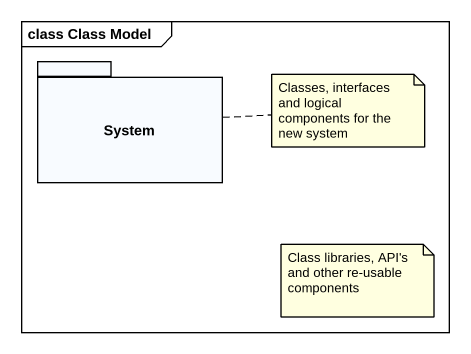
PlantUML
@startuml
mainframe class Class Model
package System {
}
note right of System : Classes, interfaces and logical components for the new system
note as N2
  Class libraries, API's and other re-usable components
end note
@enduml
